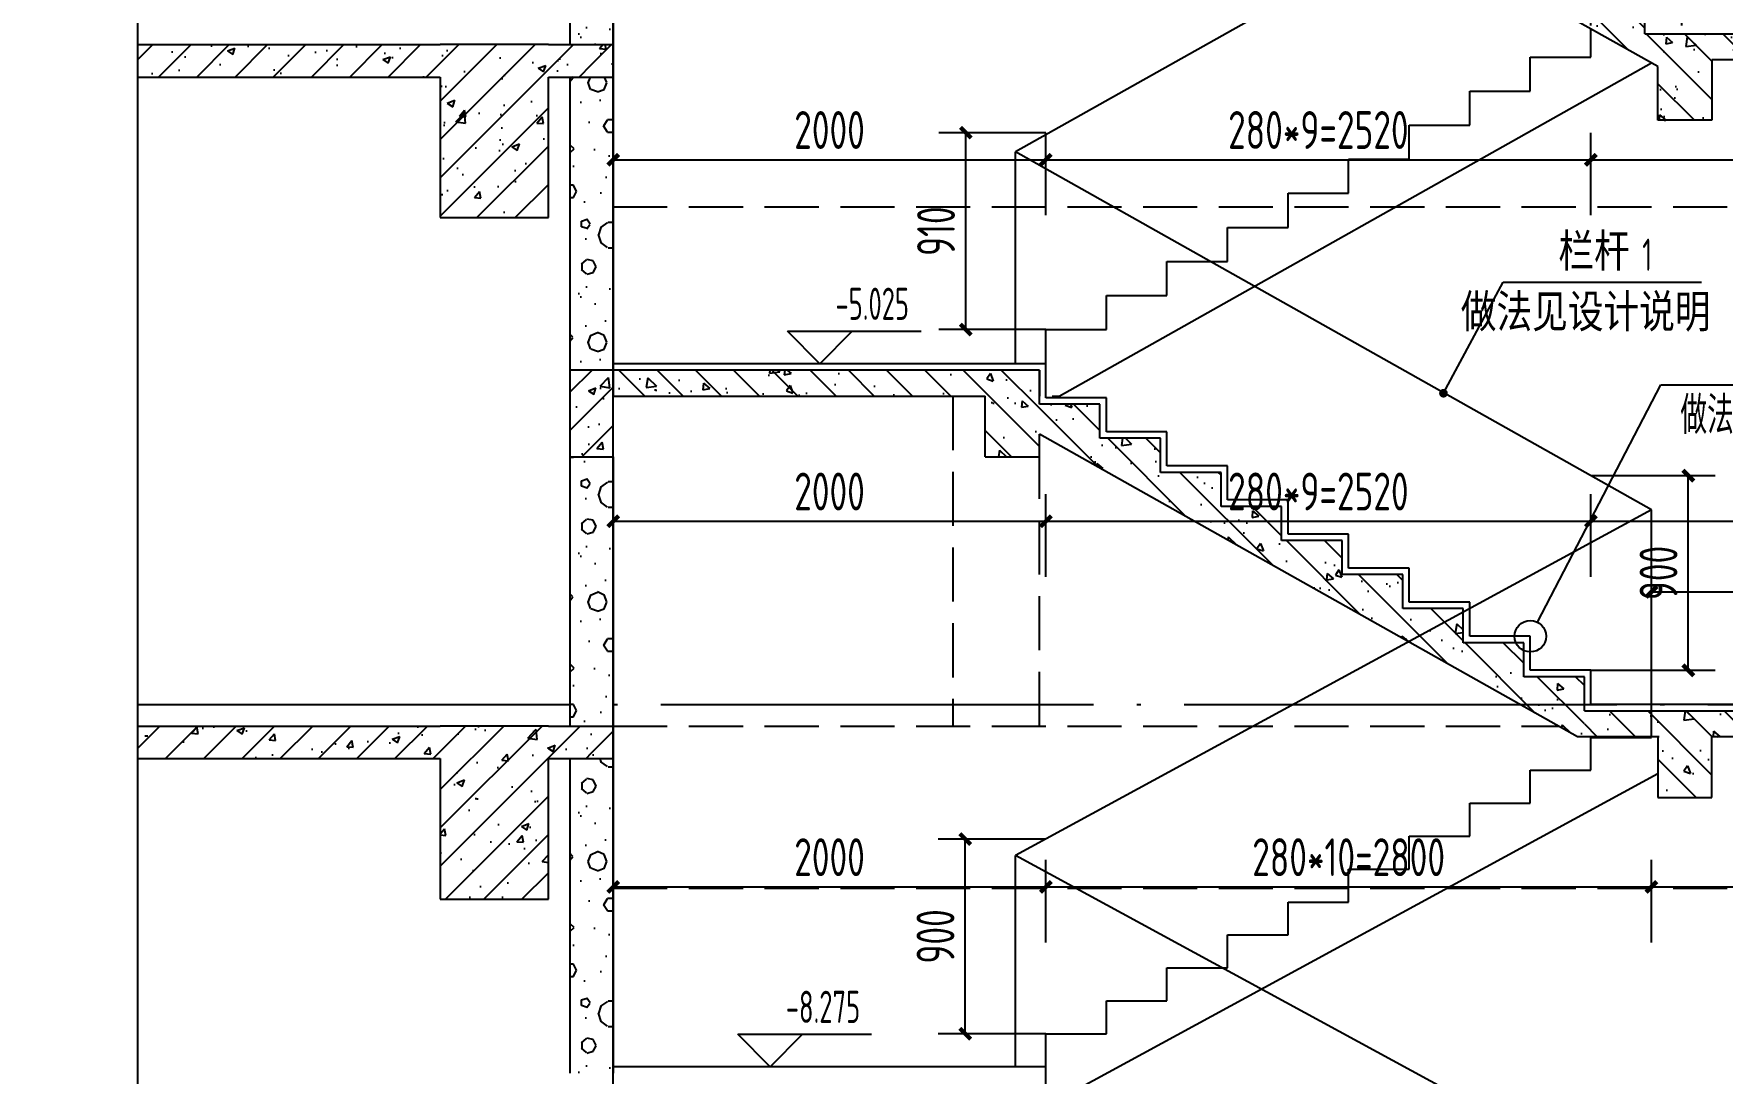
# Model space of a CAD drawing. Extents: x 116425 to 211028, y 11881 to 56060.
# Drawn here: x 150766 to 158573, y 20697 to 25502 of the extents above; entities that cross this region are included whole.
import ezdxf
from ezdxf.xclip import XClip

# ---------------------------------------------------------------- set-up
doc = ezdxf.new("R2010")
doc.units = 0
doc.header["$LTSCALE"] = 1000
doc.header["$MEASUREMENT"] = 0
doc.header["$XCLIPFRAME"] = 0
doc.linetypes.add('DASH', pattern=[0.35, 0.25, -0.1])
doc.linetypes.add('DOTE', pattern=[2.42, 2, -0.2, 0.02, -0.2])
for name, color, linetype in [('01-标注_尺寸', 124, 'Continuous'), ('01-标注_标高', 200, 'Continuous'), ('01-标注_符号', 200, 'Continuous'), ('02-TEXT_标注', 130, 'Continuous'), ('05-填充_天正', 14, 'Continuous'), ('13#楼幕墙$0$A-C_玻璃幕墙', 140, 'Continuous'), ('13#楼幕墙$0$A-TECH_结构', 21, 'Continuous'), ('A-E_栏杆', 232, 'Continuous'), ('A-O_屋面', 201, 'Continuous'), ('A-SUR_保温', 222, 'Continuous'), ('A_AXIS-轴线', 36, 'DOTE'), ('A_STR-砌块墙', 121, 'Continuous'), ('A_STR-砼墙', 51, 'Continuous'), ('A_STR-砼柱', 51, 'Continuous'), ('S_E_A-E_楼梯', 4, 'Continuous'), ('S_SURFACE', 6, 'Continuous'), ('X-104 13#平面$0$A-TECH_结构', 21, 'Continuous')]:
    doc.layers.add(name, color=color, linetype=linetype)
doc.layers.add('X-104 13#平面$0$000套内', color=226, linetype='Continuous', lineweight=30, plot=False)
doc.styles.add('_TCH_DIM', font='ros1.shx', dxfattribs={"bigfont": 'jd.shx'})
doc.styles.add('_TCH_DIM_T3', font='ROS1', dxfattribs={"width": 0.8, "bigfont": 'JD'})
doc.styles.add('样式 1', font='ros1.shx', dxfattribs={"width": 0.75, "bigfont": 'jd.shx'})
doc.dimstyles.new('_TCH_ARCH&&50', dxfattribs={"dimtxt": 175, "dimasz": 50, "dimexe": 125, "dimexo": 150, "dimgap": 50, "dimtad": 1, "dimdec": 0, "dimzin": 0, "dimdsep": 46, "dimtxsty": '_TCH_DIM_T3', "dimblk": 'ARCHTICK', "dimcen": 0.09, "dimclrt": 7, "dimazin": 2, "dimtfac": 1, "dimtdec": 0, "dimtix": 1, "dimtmove": 2, "dimatfit": 3, "dimfxl": 0, "dimtolj": 1, "dimtzin": 0, "dimarcsym": 0})
pattern_1 = [(315, (153332.52, 51662.73), (88.38835, 88.38835), []), (320, (153332.52, 51662.73), (-31.376, -358.63), [37.5, -412.5]), (265, (153332.5, 51662.73), (376.096, 69.3757), [30, -330]), (10.4514, (153329.9, 51632.84), (344.7198, -289.2547), [31.87, -350.571]), (316.1842, (153432.5, 51662.73), (-82.7595, -533.6205), [56.25, -618.75]), (6.6356, (153425.6, 51618.26), (487.059, -467.331), [47.805, -525.8565]), (261.1842, (153432.5, 51662.73), (487.059, -467.331), [45, -495]), (291, (153407.52, 51612.73), (-201.3094, -298.4535), [37.5, -412.5]), (236, (153407.5, 51612.73), (362.575, -121.6577), [30, -330]), (341.4514, (153390.74, 51587.86), (161.2652, -420.1113), [31.87, -350.571]), (307.5, (153332.52, 51662.73), (166.44693, -6.07993), [0, -326, 0, -335, 0, -331.25]), (277.5, (153332.52, 51662.73), (197.2059, -131.5348), [0, -191, 0, -318.5, 0, -126.25]), (237.5, (153332.52, 51774.23), (-11.27744, -266.9112), [0, -125, 0, -390, 0, -517.5]), (227.5, (153332.52, 51824.23), (50.0525, -291.593), [0, -162.5, 0, -259, 0, -367.5])]
pattern_2 = [(45, (0, 0), (-88.38835, 88.38835), []), (50, (0, 0), (358.6301, -31.37607), [37.5, -412.5]), (355, (0, 0), (-69.3757, 376.0961), [30, -330]), (100.4514, (29.9, -2.6), (289.2547, 344.7198), [31.8701, -350.57106]), (46.1842, (0, 100), (533.6205, -82.7595), [56.25, -618.75]), (96.6356, (44.47, 93.1), (467.3314, 487.059), [47.8051, -525.8565]), (351.1842, (0, 100), (467.331, 487.0593), [45, -495]), (21, (50, 75), (298.4535, -201.30945), [37.5, -412.5]), (326, (50, 75), (121.6577, 362.575), [30, -330]), (71.4514, (74.87, 58.22), (420.1113, 161.26525), [31.8701, -350.57106]), (37.5, (0, 0), (6.07993, 166.44693), [0, -326, 0, -335, 0, -331.25]), (7.5, (0, 0), (131.53477, 197.20586), [0, -191, 0, -318.5, 0, -126.25]), (327.5, (-111.5, 0), (266.91122, -11.27744), [0, -125, 0, -390, 0, -517.5]), (317.5, (-161.5, 0), (291.5931, 50.0525), [0, -162.5, 0, -259, 0, -367.5])]
pattern_3 = [(0, (177, -183), (300, 600), [0, -600]), (0, (-174, -264), (300, 600), [0, -600]), (0, (21, -270), (300, 600), [0, -600]), (0, (234, -93), (300, 600), [0, -600]), (0, (-15, -300), (300, 600), [0, -600]), (0, (294, 285), (300, 600), [0, -600]), (0, (111, 237), (300, 600), [0, -600]), (0, (207, 162), (300, 600), [0, -600]), (0, (-282, 150), (300, 600), [0, -600]), (0, (12, 123), (300, 600), [0, -600]), (0, (-102, -30), (300, 600), [0, -600]), (0, (-96, -255), (300, 600), [0, -600]), (0, (129, -279), (300, 600), [0, -600]), (0, (294, -15), (300, 600), [0, -600]), (0, (-267, -108), (300, 600), [0, -600]), (0, (-216, -6), (300, 600), [0, -600]), (0, (18, -48), (300, 600), [0, -600]), (0, (-66, -135), (300, 600), [0, -600]), (0, (-114, 63), (300, 600), [0, -600]), (0, (-39, 288), (300, 600), [0, -600]), (0, (-243, -234), (300, 600), [0, -600]), (0, (87, 165), (300, 600), [0, -600]), (0, (-192, 174), (300, 600), [0, -600]), (0, (-240, 252), (300, 600), [0, -600]), (130.601294, (257.143, 97.143), (-1499.9999834, 1800.000008), [26.3416, -11037.111]), (18.43495, (214.29, 108.57), (1499.999994, 599.999996), [27.1052, -3767.628]), (90, (214.3, 82.86), (300, 600), [25.7143, -1174.2857]), (161.56505, (240, 74.29), (-1500.00001, 599.999955), [27.1052, -3767.628]), (53.1301, (240, 74.29), (300, 600), [28.5714, -2971.4285]), (135, (262.86, -231.43), (-300.00004, 599.99996), [24.2437, -1672.8126]), (45, (228.57, -231.43), (300, 600), [24.2437, -1672.8126]), (135, (245.71, -248.57), (-300.00004, 599.99996), [24.2437, -1672.8126]), (45, (245.71, -248.57), (300, 600), [24.2437, -1672.8126]), (116.56505, (-25.7, 171.43), (-5e-05, 1200), [31.9438, -638.8765]), (180, (-40, 200), (-300, 600), [34.2857, -565.7142]), (63.43495, (-88.57, 171.43), (3e-06, 1200), [31.9438, -638.8765]), (116.56505, (-74.3, 142.86), (-5e-05, 1200), [31.9438, -638.8765]), (0, (-74.3, 142.86), (300, 600), [34.2857, -565.7142]), (63.43495, (-40, 142.86), (3e-06, 1200), [31.9438, -638.8765]), (107.102728, (200, -31.429), (-899.9999656, 3000.0000048), [38.8613, -16282.9025]), (143.972626, (188.57, 5.714), (-5699.999928, 4199.999995), [38.8613, -8122.02]), (180, (157.14, 28.6), (-300, 600), [37.1429, -562.857]), (36.027373, (88.57, 5.714), (5699.999958, 4199.999955), [38.8613, -8122.02]), (71.56505, (77.14, -28.57), (900.000005, 2999.999995), [36.1403, -3758.5928]), (107.102728, (88.571, -65.714), (-899.9999656, 3000.0000048), [38.8613, -16282.9025]), (143.972626, (120, -88.57), (-5699.999928, 4199.999995), [38.8613, -8122.02]), (0, (120, -88.6), (300, 600), [37.1429, -562.857]), (36.027373, (157.143, -88.57), (5699.999958, 4199.999955), [38.8613, -8122.02]), (71.56505, (188.57, -65.71), (900.000005, 2999.999995), [36.1403, -3758.5928]), (150.25512, (205.714, 248.57), (-900.000002, 599.999993), [23.035, -4814.3196]), (90, (185.7, 237.14), (300, 600), [22.8571, -1177.1427]), (29.74488, (185.714, 237.14), (900, 599.999997), [23.035, -4814.3196]), (116.56505, (65.7, -177.14), (-5e-05, 1200), [31.9438, -638.8765]), (168.690067, (51.43, -148.57), (-2700.000002, 599.999985), [29.1373, -6089.6855]), (41.185925, (0, -162.857), (7499.9999546, 6599.9999423), [30.3718, -12725.802]), (90, (0, -191.43), (300, 600), [28.5714, -1171.4285]), (138.814074, (22.857, -211.429), (-7499.9998667, 6600.000042), [30.3718, -12725.802]), (16.699244, (22.857, -211.429), (9899.9999255, 2999.9999686), [29.8295, -12498.5375]), (60.945396, (51.43, -202.857), (299.999999, 599.9999947), [29.416, -12325.3395]), (109.983106, (-185.714, 74.286), (-1500.0000056, 4199.999989), [33.442, -14012.1975]), (155.556045, (-197.143, 105.714), (-3900.000015, 1799.9999626), [34.523, -14465.1315]), (24.443955, (-260, 105.714), (3900.000002, 1799.9999913), [34.523, -14465.1315]), (70.016893, (-271.429, 74.286), (1500.0000045, 4199.9999896), [33.442, -14012.1975]), (109.983106, (-260, 42.857), (-1500.0000056, 4199.999989), [33.442, -14012.1975]), (160.016893, (-228.57, 31.43), (-1500.000001, 599.999973), [33.442, -6989.3775]), (19.983107, (-228.57, 31.43), (1499.999992, 599.999999), [33.442, -6989.3775]), (70.016893, (-197.143, 42.857), (1500.0000045, 4199.9999896), [33.442, -14012.1975]), (122.005383, (37.14, 20), (-300.00004, 599.99997), [26.9542, -5633.434]), (18.43495, (-2.86, 34.29), (1499.999994, 599.999996), [27.1052, -3767.628]), (90, (-2.86, 8.57), (300, 600), [25.7143, -1174.2857]), (161.56505, (22.86, 0), (-1500.00001, 599.999955), [27.1052, -3767.628]), (54.462322, (22.857, 0), (2099.999997, 2999.9999955), [24.578, -10298.2115]), (116.56505, (-137.14, -125.7), (-5e-05, 1200), [31.9438, -638.8765]), (180, (-151.4, -97.14), (-300, 600), [31.4286, -568.5714]), (59.036243, (-200, -125.714), (300.000001, 599.999997), [33.3197, -6963.822]), (120.963756, (-182.857, -154.286), (-300.000041, 599.999972), [33.3197, -6963.822]), (0, (-182.86, -154.3), (300, 600), [31.4286, -568.5714]), (63.43495, (-151.43, -154.3), (3e-06, 1200), [31.9438, -638.8765])]

# ---------------------------------------------------------------- blocks, each defined once
blk = doc.blocks.new('图框-A1')
at = {"const_width": 0.5}
blk.add_lwpolyline([(766, 584), (25, 584), (25, 10), (766, 10)], close=True, dxfattribs=at)
blk = doc.blocks.new('13#楼幕墙')
at = {"layer": '13#楼幕墙$0$A-C_玻璃幕墙'}
blk.add_lwpolyline([(4492.6, 15500), (-900, 15500), (-900, -1700), (22100, -1700), (22100, -1100), (58400, -1100), (58400, 18959.9), (53293.2, 23245), (37800, 14300), (37800, 10200), (12500, 10200), (4492.6, 15500)], dxfattribs=at)
at = {"layer": '13#楼幕墙$0$A-TECH_结构'}
blk.add_lwpolyline([(4402.3, 77600), (-600, 77600), (-600, 60000), (21800, 60000), (21800, 61600), (58100, 61600), (58100, 81220), (53261.3, 85280.2), (38100, 76526.8), (38100, 72300), (12409.7, 72300), (4402.3, 77600)], dxfattribs=at)
blk = doc.blocks.new('X-104 13#平面$0$A$C0BB3323F')
at = {"layer": 'Defpoints'}
blk.add_lwpolyline([(59300, 600), (59300, 20660), (54205, 24935), (38700, 16000), (38700, 11900), (13400, 11900), (5392.6, 17200), (0, 17200), (0, 0), (23000, 0), (23000, 600)], close=True, dxfattribs=at)
blk = doc.blocks.new('X-104 13#平面')
at = {"layer": 'X-104 13#平面$0$000套内'}
blk.add_lwpolyline([(4100, 77750), (4100, 68700), (-750, 68700), (-750, 59850), (21950, 59850), (21950, 61450), (58250, 61450), (58250, 71300), (48400, 71300), (48400, 73450), (53400, 73450), (53400, 80500), (58250, 80500), (58250, 81290.1), (53289, 85452.6), (37950, 76613.3), (37950, 72450), (12454.9, 72450), (4447.4, 77750)], close=True, dxfattribs=at)
blk.add_lwpolyline([(7100, -1550), (21950, -1550), (21950, -950), (48400, -950), (48400, 11050), (53400, 11050), (53400, 18100), (58250, 18100), (58250, 18890), (53289.1, 23052.7), (37950, 14213.3), (37950, 10050), (12454.9, 10050), (4447.4, 15350), (4100, 15350), (4100, 6300), (7100, 6300), (7100, -1550)], dxfattribs=at)
at = {"xscale": 100, "yscale": 100, "zscale": 100}
for p in [(-10634.5, 104514.8), (-10634.5, -20285.2)]:
    blk.add_blockref('图框-A1', p, dxfattribs=at)
blk.add_blockref('X-104 13#平面$0$A$C0BB3323F', (-900, -1700))
at = {"layer": 'X-104 13#平面$0$A-TECH_结构'}
blk.add_blockref('13#楼幕墙', (0, 0), dxfattribs=at)
blk = doc.blocks.new('_ArchTick')
at = {"color": 0, "linetype": 'ByBlock', "const_width": 0.4}
blk.add_lwpolyline([(-0.5, -0.5), (0.5, 0.5)], dxfattribs=at)
blk = doc.blocks.new('*D689')
at = {"layer": '01-标注_尺寸', "color": 0, "lineweight": -2, "transparency": 16777216}
for p, q in [((157965.5, 24662.8), (157965.5, 25044.4)), ((161245.5, 24662.8), (161245.5, 25044.4)), ((157965.5, 24919.4), (161245.5, 24919.4))]:
    blk.add_line(p, q, dxfattribs=at)
at = {"layer": 'Defpoints', "color": 0, "transparency": 16777216}
for p in [(161245.5, 24919.4), (157965.5, 24512.8), (161245.5, 24512.8)]:
    blk.add_point(p, dxfattribs=at)
at = {"layer": '01-标注_尺寸', "color": 0, "lineweight": -2, "transparency": 16777216, "xscale": 50, "yscale": 50, "zscale": 50, "rotation": 180}
blk.add_blockref('_ArchTick', (157965.5, 24919.4), dxfattribs=at)
at = {"layer": '01-标注_尺寸', "color": 0, "lineweight": -2, "transparency": 16777216, "xscale": 50, "yscale": 50, "zscale": 50}
blk.add_blockref('_ArchTick', (161245.5, 24919.4), dxfattribs=at)
at = {"layer": '01-标注_尺寸', "color": 7, "transparency": 16777216, "insert": (159605.5, 25056.9), "char_height": 175, "attachment_point": 5, "style": '_TCH_DIM_T3'}
blk.add_mtext('\\A1;3280', dxfattribs=at)
blk = doc.blocks.new('*D690')
at = {"layer": '01-标注_尺寸', "color": 0, "lineweight": -2, "transparency": 16777216}
for p, q in [((155445.5, 24662.8), (155445.5, 25044.4)), ((157965.5, 24662.8), (157965.5, 25044.4)), ((155445.5, 24919.4), (157965.5, 24919.4))]:
    blk.add_line(p, q, dxfattribs=at)
at = {"layer": 'Defpoints', "color": 0, "transparency": 16777216}
for p in [(157965.5, 24919.4), (155445.5, 24512.8), (157965.5, 24512.8)]:
    blk.add_point(p, dxfattribs=at)
at = {"layer": '01-标注_尺寸', "color": 0, "lineweight": -2, "transparency": 16777216, "xscale": 50, "yscale": 50, "zscale": 50, "rotation": 180}
blk.add_blockref('_ArchTick', (155445.5, 24919.4), dxfattribs=at)
at = {"layer": '01-标注_尺寸', "color": 0, "lineweight": -2, "transparency": 16777216, "xscale": 50, "yscale": 50, "zscale": 50}
blk.add_blockref('_ArchTick', (157965.5, 24919.4), dxfattribs=at)
at = {"layer": '01-标注_尺寸', "color": 7, "transparency": 16777216, "insert": (156705.5, 25056.9), "char_height": 175, "attachment_point": 5, "style": '_TCH_DIM_T3'}
blk.add_mtext('\\A1;280*9=2520', dxfattribs=at)
blk = doc.blocks.new('*D691')
at = {"layer": '01-标注_尺寸', "color": 0, "lineweight": -2, "transparency": 16777216}
for p, q in [((153445.5, 24662.8), (153445.5, 25044.4)), ((155445.5, 24662.8), (155445.5, 25044.4)), ((153445.5, 24919.4), (155445.5, 24919.4))]:
    blk.add_line(p, q, dxfattribs=at)
at = {"layer": 'Defpoints', "color": 0, "transparency": 16777216}
for p in [(155445.5, 24919.4), (153445.5, 24512.8), (155445.5, 24512.8)]:
    blk.add_point(p, dxfattribs=at)
at = {"layer": '01-标注_尺寸', "color": 0, "lineweight": -2, "transparency": 16777216, "xscale": 50, "yscale": 50, "zscale": 50, "rotation": 180}
blk.add_blockref('_ArchTick', (153445.5, 24919.4), dxfattribs=at)
at = {"layer": '01-标注_尺寸', "color": 0, "lineweight": -2, "transparency": 16777216, "xscale": 50, "yscale": 50, "zscale": 50}
blk.add_blockref('_ArchTick', (155445.5, 24919.4), dxfattribs=at)
at = {"layer": '01-标注_尺寸', "color": 7, "transparency": 16777216, "insert": (154445.5, 25056.9), "char_height": 175, "attachment_point": 5, "style": '_TCH_DIM_T3'}
blk.add_mtext('\\A1;2000', dxfattribs=at)
blk = doc.blocks.new('*D693')
at = {"layer": '01-标注_尺寸', "color": 0, "lineweight": -2, "transparency": 16777216}
for p, q in [((158245.5, 21301.2), (158245.5, 21682.8)), ((161245.5, 21301.2), (161245.5, 21682.8)), ((158245.5, 21557.8), (161245.5, 21557.8))]:
    blk.add_line(p, q, dxfattribs=at)
at = {"layer": 'Defpoints', "color": 0, "transparency": 16777216}
for p in [(161245.5, 21557.8), (158245.5, 21151.2), (161245.5, 21151.2)]:
    blk.add_point(p, dxfattribs=at)
at = {"layer": '01-标注_尺寸', "color": 0, "lineweight": -2, "transparency": 16777216, "xscale": 50, "yscale": 50, "zscale": 50, "rotation": 180}
blk.add_blockref('_ArchTick', (158245.5, 21557.8), dxfattribs=at)
at = {"layer": '01-标注_尺寸', "color": 0, "lineweight": -2, "transparency": 16777216, "xscale": 50, "yscale": 50, "zscale": 50}
blk.add_blockref('_ArchTick', (161245.5, 21557.8), dxfattribs=at)
at = {"layer": '01-标注_尺寸', "color": 7, "transparency": 16777216, "insert": (159745.5, 21695.3), "char_height": 175, "attachment_point": 5, "style": '_TCH_DIM_T3'}
blk.add_mtext('\\A1;3000', dxfattribs=at)
blk = doc.blocks.new('*D694')
at = {"layer": '01-标注_尺寸', "color": 0, "lineweight": -2, "transparency": 16777216}
for p, q in [((155445.5, 21301.2), (155445.5, 21682.8)), ((158245.5, 21301.2), (158245.5, 21682.8)), ((155445.5, 21557.8), (158245.5, 21557.8))]:
    blk.add_line(p, q, dxfattribs=at)
at = {"layer": 'Defpoints', "color": 0, "transparency": 16777216}
for p in [(158245.5, 21557.8), (155445.5, 21151.2), (158245.5, 21151.2)]:
    blk.add_point(p, dxfattribs=at)
at = {"layer": '01-标注_尺寸', "color": 0, "lineweight": -2, "transparency": 16777216, "xscale": 50, "yscale": 50, "zscale": 50, "rotation": 180}
blk.add_blockref('_ArchTick', (155445.5, 21557.8), dxfattribs=at)
at = {"layer": '01-标注_尺寸', "color": 0, "lineweight": -2, "transparency": 16777216, "xscale": 50, "yscale": 50, "zscale": 50}
blk.add_blockref('_ArchTick', (158245.5, 21557.8), dxfattribs=at)
at = {"layer": '01-标注_尺寸', "color": 7, "transparency": 16777216, "insert": (156845.5, 21695.3), "char_height": 175, "attachment_point": 5, "style": '_TCH_DIM_T3'}
blk.add_mtext('\\A1;280*10=2800', dxfattribs=at)
blk = doc.blocks.new('*D695')
at = {"layer": '01-标注_尺寸', "color": 0, "lineweight": -2, "transparency": 16777216}
for p, q in [((153445.5, 21301.2), (153445.5, 21682.8)), ((155445.5, 21301.2), (155445.5, 21682.8)), ((153445.5, 21557.8), (155445.5, 21557.8))]:
    blk.add_line(p, q, dxfattribs=at)
at = {"layer": 'Defpoints', "color": 0, "transparency": 16777216}
for p in [(155445.5, 21557.8), (153445.5, 21151.2), (155445.5, 21151.2)]:
    blk.add_point(p, dxfattribs=at)
at = {"layer": '01-标注_尺寸', "color": 0, "lineweight": -2, "transparency": 16777216, "xscale": 50, "yscale": 50, "zscale": 50, "rotation": 180}
blk.add_blockref('_ArchTick', (153445.5, 21557.8), dxfattribs=at)
at = {"layer": '01-标注_尺寸', "color": 0, "lineweight": -2, "transparency": 16777216, "xscale": 50, "yscale": 50, "zscale": 50}
blk.add_blockref('_ArchTick', (155445.5, 21557.8), dxfattribs=at)
at = {"layer": '01-标注_尺寸', "color": 7, "transparency": 16777216, "insert": (154445.5, 21695.3), "char_height": 175, "attachment_point": 5, "style": '_TCH_DIM_T3'}
blk.add_mtext('\\A1;2000', dxfattribs=at)
blk = doc.blocks.new('*D727')
at = {"layer": '01-标注_尺寸', "color": 0, "lineweight": -2, "transparency": 16777216}
for p, q in [((157965.5, 22991.6), (157965.5, 23373.2)), ((162445.5, 22991.6), (162445.5, 23373.2)), ((157965.5, 23248.2), (162445.5, 23248.2))]:
    blk.add_line(p, q, dxfattribs=at)
at = {"layer": 'Defpoints', "color": 0, "transparency": 16777216}
for p in [(162445.5, 23248.2), (157965.5, 22841.6), (162445.5, 22841.6)]:
    blk.add_point(p, dxfattribs=at)
at = {"layer": '01-标注_尺寸', "color": 0, "lineweight": -2, "transparency": 16777216, "xscale": 50, "yscale": 50, "zscale": 50, "rotation": 180}
blk.add_blockref('_ArchTick', (157965.5, 23248.2), dxfattribs=at)
at = {"layer": '01-标注_尺寸', "color": 0, "lineweight": -2, "transparency": 16777216, "xscale": 50, "yscale": 50, "zscale": 50}
blk.add_blockref('_ArchTick', (162445.5, 23248.2), dxfattribs=at)
at = {"layer": '01-标注_尺寸', "color": 7, "transparency": 16777216, "insert": (160205.5, 23385.7), "char_height": 175, "attachment_point": 5, "style": '_TCH_DIM_T3'}
blk.add_mtext('\\A1;4480', dxfattribs=at)
blk = doc.blocks.new('*D728')
at = {"layer": '01-标注_尺寸', "color": 0, "lineweight": -2, "transparency": 16777216}
for p, q in [((155445.5, 22991.6), (155445.5, 23373.2)), ((157965.5, 22991.6), (157965.5, 23373.2)), ((155445.5, 23248.2), (157965.5, 23248.2))]:
    blk.add_line(p, q, dxfattribs=at)
at = {"layer": 'Defpoints', "color": 0, "transparency": 16777216}
for p in [(157965.5, 23248.2), (155445.5, 22841.6), (157965.5, 22841.6)]:
    blk.add_point(p, dxfattribs=at)
at = {"layer": '01-标注_尺寸', "color": 0, "lineweight": -2, "transparency": 16777216, "xscale": 50, "yscale": 50, "zscale": 50, "rotation": 180}
blk.add_blockref('_ArchTick', (155445.5, 23248.2), dxfattribs=at)
at = {"layer": '01-标注_尺寸', "color": 0, "lineweight": -2, "transparency": 16777216, "xscale": 50, "yscale": 50, "zscale": 50}
blk.add_blockref('_ArchTick', (157965.5, 23248.2), dxfattribs=at)
at = {"layer": '01-标注_尺寸', "color": 7, "transparency": 16777216, "insert": (156705.5, 23385.7), "char_height": 175, "attachment_point": 5, "style": '_TCH_DIM_T3'}
blk.add_mtext('\\A1;280*9=2520', dxfattribs=at)
blk = doc.blocks.new('*D729')
at = {"layer": '01-标注_尺寸', "color": 0, "lineweight": -2, "transparency": 16777216}
for p, q in [((153445.5, 22991.6), (153445.5, 23373.2)), ((155445.5, 22991.6), (155445.5, 23373.2)), ((153445.5, 23248.2), (155445.5, 23248.2))]:
    blk.add_line(p, q, dxfattribs=at)
at = {"layer": 'Defpoints', "color": 0, "transparency": 16777216}
for p in [(155445.5, 23248.2), (153445.5, 22841.6), (155445.5, 22841.6)]:
    blk.add_point(p, dxfattribs=at)
at = {"layer": '01-标注_尺寸', "color": 0, "lineweight": -2, "transparency": 16777216, "xscale": 50, "yscale": 50, "zscale": 50, "rotation": 180}
blk.add_blockref('_ArchTick', (153445.5, 23248.2), dxfattribs=at)
at = {"layer": '01-标注_尺寸', "color": 0, "lineweight": -2, "transparency": 16777216, "xscale": 50, "yscale": 50, "zscale": 50}
blk.add_blockref('_ArchTick', (155445.5, 23248.2), dxfattribs=at)
at = {"layer": '01-标注_尺寸', "color": 7, "transparency": 16777216, "insert": (154445.5, 23385.7), "char_height": 175, "attachment_point": 5, "style": '_TCH_DIM_T3'}
blk.add_mtext('\\A1;2000', dxfattribs=at)
blk = doc.blocks.new('*D736')
at = {"layer": '01-标注_尺寸', "color": 0, "lineweight": -2, "transparency": 16777216}
for p, q in [((155445.5, 25044.4), (154950.4, 25044.4)), ((155075.4, 24134.2), (155075.4, 25044.4)), ((155445.5, 24134.2), (154950.4, 24134.2))]:
    blk.add_line(p, q, dxfattribs=at)
at = {"layer": 'Defpoints', "color": 0, "transparency": 16777216}
for p in [(155075.4, 25044.4), (155595.5, 25044.4), (155595.5, 24134.2)]:
    blk.add_point(p, dxfattribs=at)
at = {"layer": '01-标注_尺寸', "color": 0, "lineweight": -2, "transparency": 16777216, "xscale": 50, "yscale": 50, "zscale": 50}
for p, rotation in [((155075.4, 25044.4), 90), ((155075.4, 24134.2), 270)]:
    blk.add_blockref('_ArchTick', p, dxfattribs=dict(at, rotation=rotation))
at = {"layer": '01-标注_尺寸', "color": 7, "transparency": 16777216, "insert": (154937.9, 24589.3), "char_height": 175, "attachment_point": 5, "rotation": 90, "style": '_TCH_DIM_T3'}
blk.add_mtext('\\A1;910', dxfattribs=at)
blk = doc.blocks.new('*D737')
at = {"layer": '01-标注_尺寸', "color": 0, "lineweight": -2, "transparency": 16777216}
for p, q in [((157965.5, 23459.2), (158540.8, 23459.2)), ((158415.8, 22559.2), (158415.8, 23459.2)), ((157965.5, 22559.2), (158540.8, 22559.2))]:
    blk.add_line(p, q, dxfattribs=at)
at = {"layer": 'Defpoints', "color": 0, "transparency": 16777216}
for p in [(157815.5, 23459.2), (158415.8, 23459.2), (157815.5, 22559.2)]:
    blk.add_point(p, dxfattribs=at)
at = {"layer": '01-标注_尺寸', "color": 0, "lineweight": -2, "transparency": 16777216, "xscale": 50, "yscale": 50, "zscale": 50}
for p, rotation in [((158415.8, 23459.2), 90), ((158415.8, 22559.2), 270)]:
    blk.add_blockref('_ArchTick', p, dxfattribs=dict(at, rotation=rotation))
at = {"layer": '01-标注_尺寸', "color": 7, "transparency": 16777216, "insert": (158278.3, 23009.2), "char_height": 175, "attachment_point": 5, "rotation": 90, "style": '_TCH_DIM_T3'}
blk.add_mtext('\\A1;900', dxfattribs=at)
blk = doc.blocks.new('*D738')
at = {"layer": '01-标注_尺寸', "color": 0, "lineweight": -2, "transparency": 16777216}
for p, q in [((155445.5, 21779), (154947.8, 21779)), ((155072.8, 20879), (155072.8, 21779)), ((155445.5, 20879), (154947.8, 20879))]:
    blk.add_line(p, q, dxfattribs=at)
at = {"layer": 'Defpoints', "color": 0, "transparency": 16777216}
for p in [(155072.8, 21779), (155595.5, 21779), (155595.5, 20879)]:
    blk.add_point(p, dxfattribs=at)
at = {"layer": '01-标注_尺寸', "color": 0, "lineweight": -2, "transparency": 16777216, "xscale": 50, "yscale": 50, "zscale": 50}
for p, rotation in [((155072.8, 21779), 90), ((155072.8, 20879), 270)]:
    blk.add_blockref('_ArchTick', p, dxfattribs=dict(at, rotation=rotation))
at = {"layer": '01-标注_尺寸', "color": 7, "transparency": 16777216, "insert": (154935.3, 21329), "char_height": 175, "attachment_point": 5, "rotation": 90, "style": '_TCH_DIM_T3'}
blk.add_mtext('\\A1;900', dxfattribs=at)
blk = doc.blocks.new('*D744')
at = {"layer": '01-标注_尺寸', "color": 0, "lineweight": -2, "transparency": 16777216}
for p, q in [((158245.5, 22551.7), (158245.5, 23046.7)), ((161245.5, 22551.7), (161245.5, 23046.7)), ((158245.5, 22921.7), (161245.5, 22921.7))]:
    blk.add_line(p, q, dxfattribs=at)
at = {"layer": 'Defpoints', "color": 0, "transparency": 16777216}
for p in [(161245.5, 22921.7), (158245.5, 22401.7), (161245.5, 22401.7)]:
    blk.add_point(p, dxfattribs=at)
at = {"layer": '01-标注_尺寸', "color": 0, "lineweight": -2, "transparency": 16777216, "xscale": 50, "yscale": 50, "zscale": 50, "rotation": 180}
blk.add_blockref('_ArchTick', (158245.5, 22921.7), dxfattribs=at)
at = {"layer": '01-标注_尺寸', "color": 0, "lineweight": -2, "transparency": 16777216, "xscale": 50, "yscale": 50, "zscale": 50}
blk.add_blockref('_ArchTick', (161245.5, 22921.7), dxfattribs=at)
at = {"layer": '01-标注_尺寸', "color": 7, "transparency": 16777216, "insert": (159745.5, 23059.2), "char_height": 175, "attachment_point": 5, "style": '_TCH_DIM_T3'}
blk.add_mtext('\\A1;3000', dxfattribs=at)
blk = doc.blocks.new('*D901')
at = {"layer": '01-标注_尺寸', "color": 0, "lineweight": -2, "transparency": 16777216}
for p, q in [((157965.5, 25539.9), (157965.5, 25797.4)), ((158385.5, 25539.9), (158385.5, 25797.4)), ((157965.5, 25672.4), (158385.5, 25672.4))]:
    blk.add_line(p, q, dxfattribs=at)
at = {"layer": 'Defpoints', "color": 0, "transparency": 16777216}
for p in [(158385.5, 25672.4), (157965.5, 25389.9), (158385.5, 25389.9)]:
    blk.add_point(p, dxfattribs=at)
at = {"layer": '01-标注_尺寸', "color": 0, "lineweight": -2, "transparency": 16777216, "xscale": 50, "yscale": 50, "zscale": 50, "rotation": 180}
blk.add_blockref('_ArchTick', (157965.5, 25672.4), dxfattribs=at)
at = {"layer": '01-标注_尺寸', "color": 0, "lineweight": -2, "transparency": 16777216, "xscale": 50, "yscale": 50, "zscale": 50}
blk.add_blockref('_ArchTick', (158385.5, 25672.4), dxfattribs=at)
at = {"layer": '01-标注_尺寸', "color": 7, "transparency": 16777216, "insert": (158175.5, 25809.9), "char_height": 175, "attachment_point": 5, "style": '_TCH_DIM_T3'}
blk.add_mtext('\\A1;420', dxfattribs=at)

msp = doc.modelspace()

# ---------------------------------------------------------------- hatches: boundary and pattern name
at = {"layer": '05-填充_天正'}
h = msp.add_hatch(dxfattribs=at)
h.set_pattern_fill('钢筋混凝土', color=256, scale=50, style=0)
h.set_pattern_definition([(315, (150106.74, 62804.2), (88.38835, 88.38835), []), (320, (150106.74, 62804.2), (-31.376, -358.63), [37.5, -412.5]), (265, (150106.74, 62804.2), (376.096, 69.3757), [30, -330]), (10.4514, (150104.12, 62774.3), (344.7198, -289.2547), [31.87, -350.571]), (316.1842, (150206.74, 62804.2), (-82.7595, -533.6205), [56.25, -618.75]), (6.6356, (150199.84, 62759.73), (487.059, -467.331), [47.805, -525.8565]), (261.1842, (150206.74, 62804.2), (487.059, -467.331), [45, -495]), (291, (150181.74, 62754.2), (-201.3094, -298.4535), [37.5, -412.5]), (236, (150181.74, 62754.2), (362.575, -121.6577), [30, -330]), (341.4514, (150164.96, 62729.33), (161.2652, -420.1113), [31.87, -350.571]), (307.5, (150106.74, 62804.2), (166.44693, -6.07993), [0, -326, 0, -335, 0, -331.25]), (277.5, (150106.74, 62804.2), (197.20586, -131.5348), [0, -191, 0, -318.5, 0, -126.25]), (237.5, (150106.74, 62915.7), (-11.27744, -266.9112), [0, -125, 0, -390, 0, -517.5]), (227.5, (150106.74, 62965.7), (50.0525, -291.5931), [0, -162.5, 0, -259, 0, -367.5])])
h.paths.add_polyline_path([(158215.5, 25521.7), (158215.5, 25678.5), (157935.5, 25678.5), (157935.5, 25835.3), (157655.5, 25835.3), (157655.5, 25992.2), (157375.5, 25992.2), (157375.5, 26149), (157095.5, 26149), (157095.5, 26305.8), (156815.5, 26305.8), (156815.5, 26462.6), (156535.5, 26462.6), (156535.5, 26619.4), (156255.5, 26619.4), (156255.5, 26776.2), (155975.5, 26776.2), (155975.5, 26933.1), (155695.5, 26933.1), (155695.5, 27089.9), (155415.5, 27089.9), (155415.5, 27126.7), (155165.5, 27126.7), (155165.5, 26846.7), (155415.5, 26846.7), (155415.5, 26952.3), (158215.5, 25384.2)])
h = msp.add_hatch(dxfattribs=at)
h.set_pattern_fill('加气混凝土', color=256, scale=50, style=0)
h.set_pattern_definition(pattern_3)
h.paths.add_polyline_path([(153445.5, 26846.7), (153245.5, 26846.7), (153245.5, 25451.7), (153445.5, 25451.7)])
h = msp.add_hatch(dxfattribs=at)
h.set_pattern_fill('钢筋混凝土', color=256, scale=50, style=0)
h.set_pattern_definition(pattern_2)
h.paths.add_polyline_path([(152645.5, 25301.7), (152645.5, 25451.7), (151245.5, 25451.7), (151245.5, 25301.7)])
h = msp.add_hatch(dxfattribs=at)
h.set_pattern_fill('钢筋混凝土', color=256, scale=50, style=0)
h.set_pattern_definition(pattern_2)
h.paths.add_polyline_path([(152645.5, 24651.7), (153145.5, 24651.7), (153145.5, 25451.7), (152645.5, 25451.7)])
h = msp.add_hatch(dxfattribs=at)
h.set_pattern_fill('钢筋混凝土', color=256, scale=50, style=0)
h.set_pattern_definition(pattern_2)
h.paths.add_polyline_path([(153145.5, 25451.7), (153145.5, 25301.7), (153345.5, 25301.7), (153345.5, 25451.7)])
h = msp.add_hatch(dxfattribs=at)
h.set_pattern_fill('钢筋混凝土', color=256, scale=50, style=0)
h.set_pattern_definition(pattern_2)
h.paths.add_polyline_path([(153345.5, 25451.7), (153345.5, 25301.7), (153445.5, 25301.7), (153445.5, 25451.7)])
h = msp.add_hatch(dxfattribs=at)
h.set_pattern_fill('钢筋混凝土', color=256, scale=50, style=0)
h.set_pattern_definition([(315, (150106.74, 62784.2), (88.38835, 88.38835), []), (320, (150106.74, 62784.2), (-31.376, -358.63), [37.5, -412.5]), (265, (150106.74, 62784.2), (376.096, 69.3757), [30, -330]), (10.4514, (150104.12, 62754.3), (344.7198, -289.2547), [31.87, -350.571]), (316.1842, (150206.74, 62784.2), (-82.7595, -533.6205), [56.25, -618.75]), (6.6356, (150199.84, 62739.73), (487.059, -467.3314), [47.805, -525.8565]), (261.1842, (150206.74, 62784.2), (487.059, -467.331), [45, -495]), (291, (150181.74, 62734.2), (-201.3094, -298.4535), [37.5, -412.5]), (236, (150181.74, 62734.2), (362.575, -121.6577), [30, -330]), (341.4514, (150164.96, 62709.33), (161.2652, -420.1113), [31.87, -350.571]), (307.5, (150106.74, 62784.2), (166.44693, -6.07993), [0, -326, 0, -335, 0, -331.25]), (277.5, (150106.74, 62784.2), (197.20586, -131.5348), [0, -191, 0, -318.5, 0, -126.25]), (237.5, (150106.74, 62895.7), (-11.27744, -266.9112), [0, -125, 0, -390, 0, -517.5]), (227.5, (150106.74, 62945.7), (50.0525, -291.5931), [0, -162.5, 0, -259, 0, -367.5])])
h.paths.add_polyline_path([(162445.5, 25501.7), (162445.5, 25381.7), (158525.5, 25381.7), (158525.5, 25101.7), (158275.5, 25101.7), (158275.5, 25350.6), (158215.5, 25384.2), (158215.5, 25501.7)])
h = msp.add_hatch(dxfattribs=at)
h.set_pattern_fill('加气混凝土', color=256, scale=50, style=0)
h.set_pattern_definition(pattern_3)
h.paths.add_polyline_path([(153245.5, 23946.7), (153445.5, 23946.7), (153445.5, 25301.7), (153245.5, 25301.7)])
h = msp.add_hatch(dxfattribs=at)
h.set_pattern_fill('钢筋混凝土', color=256, scale=50, style=0)
h.set_pattern_definition(pattern_2)
h.paths.add_polyline_path([(153245.5, 23546.7), (153445.5, 23546.7), (153445.5, 23946.7), (153245.5, 23946.7)])
h = msp.add_hatch(dxfattribs=at)
h.set_pattern_fill('钢筋混凝土', color=256, scale=50, style=0)
h.set_pattern_definition(pattern_1)
h.paths.add_polyline_path([(155415.5, 23946.7), (153445.5, 23946.7), (153445.5, 23826.7), (155165.5, 23826.7), (155165.5, 23546.7), (155415.5, 23546.7)])
h = msp.add_hatch(dxfattribs=at)
h.set_pattern_fill('钢筋混凝土', color=256, scale=50, style=0)
h.set_pattern_definition(pattern_1)
h.paths.add_polyline_path([(157935.5, 22371.7), (157935.5, 22529.2), (157655.5, 22529.2), (157655.5, 22686.7), (157375.5, 22686.7), (157375.5, 22844.2), (157095.5, 22844.2), (157095.5, 23001.7), (156815.5, 23001.7), (156815.5, 23159.2), (156535.5, 23159.2), (156535.5, 23316.7), (156255.5, 23316.7), (156255.5, 23474.2), (155975.5, 23474.2), (155975.5, 23631.7), (155695.5, 23631.7), (155695.5, 23789.2), (155415.5, 23789.2), (155415.5, 23651.5), (157904, 22251.7), (157935.5, 22251.7)])
h = msp.add_hatch(dxfattribs=at)
h.set_pattern_fill('加气混凝土', color=256, scale=50, style=0)
h.set_pattern_definition(pattern_3)
h.paths.add_polyline_path([(153445.5, 23546.7), (153245.5, 23546.7), (153245.5, 22301.7), (153445.5, 22301.7)])
h = msp.add_hatch(dxfattribs=at)
h.set_pattern_fill('钢筋混凝土', color=256, scale=50, style=0)
h.set_pattern_definition(pattern_1)
h.paths.add_polyline_path([(162445.5, 22371.7), (162445.5, 22251.7), (158525.5, 22251.7), (158525.5, 21971.7), (158275.5, 21971.7), (158275.5, 22251.7), (157935.5, 22251.7), (157935.5, 22371.7)])
h = msp.add_hatch(dxfattribs=at)
h.set_pattern_fill('钢筋混凝土', color=256, scale=50, style=0)
h.set_pattern_definition(pattern_2)
h.paths.add_polyline_path([(152645.5, 22151.7), (152645.5, 22301.7), (151245.5, 22301.7), (151245.5, 22151.7)])
h = msp.add_hatch(dxfattribs=at)
h.set_pattern_fill('钢筋混凝土', color=256, scale=50, style=0)
h.set_pattern_definition(pattern_2)
h.paths.add_polyline_path([(152645.5, 21501.7), (153145.5, 21501.7), (153145.5, 22301.7), (152645.5, 22301.7)])
h = msp.add_hatch(dxfattribs=at)
h.set_pattern_fill('钢筋混凝土', color=256, scale=50, style=0)
h.set_pattern_definition(pattern_2)
h.paths.add_polyline_path([(153145.5, 22301.7), (153145.5, 22151.7), (153345.5, 22151.7), (153345.5, 22301.7)])
h = msp.add_hatch(dxfattribs=at)
h.set_pattern_fill('钢筋混凝土', color=256, scale=50, style=0)
h.set_pattern_definition(pattern_2)
h.paths.add_polyline_path([(153345.5, 22301.7), (153345.5, 22151.7), (153445.5, 22151.7), (153445.5, 22301.7)])
h = msp.add_hatch(dxfattribs=at)
h.set_pattern_fill('加气混凝土', color=256, scale=50, style=0)
h.set_pattern_definition(pattern_3)
h.paths.add_polyline_path([(153245.5, 20696.7), (153445.5, 20696.7), (153445.5, 22151.7), (153245.5, 22151.7)])

# ---------------------------------------------------------------- linework, layer by layer
at = {"layer": '01-标注_标高'}
for p, q in [((154400.5, 23976.7), (154250.5, 24126.7)), ((154250.5, 24126.7), (154869.5, 24126.7)), ((154400.5, 23976.7), (154550.5, 24126.7)), ((154170.9, 20726.7), (154020.9, 20876.7)), ((154020.9, 20876.7), (154639.8, 20876.7)), ((154170.9, 20726.7), (154320.9, 20876.7))]:
    msp.add_line(p, q, dxfattribs=at)
at = {"layer": '01-标注_符号'}
for p, q in [((157284, 23839.9), (157559.4, 24353.5)), ((157559.4, 24353.5), (158476.4, 24353.5)), ((157719, 22781.2), (158288.6, 23879.2)), ((158288.6, 23879.2), (159611.6, 23879.2))]:
    msp.add_line(p, q, dxfattribs=at)
msp.add_lwpolyline([(151245.5, 42866.4), (151245.5, 30419.5), (151350.5, 30381.3), (151140.5, 30344.2), (151245.5, 30307), (151245.5, 17860.1)], dxfattribs=at)
at = {"layer": '01-标注_符号', "const_width": 20}
msp.add_lwpolyline([(157279.2, 23831.1, 1), (157288.7, 23848.7, 1)], format="xyb", close=True, dxfattribs=at)
at = {"layer": '01-标注_符号'}
msp.add_circle((157685.5, 22716.7), 72.7, dxfattribs=at)
at = {"layer": 'A-E_栏杆'}
for p, q in [((157965.5, 26451.7), (155305.5, 24955.4)), ((158245.5, 23301.7), (155305.5, 24955.4)), ((155305.5, 23976.7), (155305.5, 24955.4)), ((158245.5, 22401.7), (158245.5, 23301.7))]:
    msp.add_line(p, q, dxfattribs=at)
for points in [[(158245.5, 23301.7), (155305.5, 21702.8)], [(158385.5, 20027.8), (155305.5, 21702.8)], [(155305.5, 20726.7), (155305.5, 21702.8)]]:
    msp.add_lwpolyline(points, dxfattribs=at)
at = {"layer": 'A-O_屋面', "linetype": 'DASH'}
for p, q in [((153445.5, 24701.7), (162445.5, 24701.7)), ((155015.5, 23826.7), (155015.5, 22301.7)), ((153445.5, 22301.7), (157815.2, 22301.7)), ((153445.5, 21551.7), (162445.5, 21551.7))]:
    msp.add_line(p, q, dxfattribs=at)
msp.add_lwpolyline([(155415.5, 22301.7), (155415.5, 23546.7)], dxfattribs=at)
at = {"layer": 'A-SUR_保温'}
for p, q in [((151245.5, 22401.7), (152895.5, 22401.7)), ((152895.5, 22401.7), (153245.5, 22401.7))]:
    msp.add_line(p, q, dxfattribs=at)
at = {"layer": 'A_AXIS-轴线'}
for p in [(153445.5, 17851.7), (153445.5, 17851.7), (153445.5, 19051.7), (153445.5, 19051.7)]:
    msp.add_line(p, (153445.5, 42866.4), dxfattribs=at)
msp.add_lwpolyline([(151245.5, 22401.7), (164645.5, 22401.7)], dxfattribs=at)
at = {"layer": 'A_STR-砌块墙'}
for p, q in [((153245.5, 26846.7), (153245.5, 25451.7)), ((153445.5, 26846.7), (153445.5, 25451.7)), ((153245.5, 25301.7), (153245.5, 23946.7)), ((153445.5, 25301.7), (153445.5, 23946.7)), ((153245.5, 23546.7), (153245.5, 22301.7)), ((153445.5, 23546.7), (153445.5, 22301.7)), ((153245.5, 22151.7), (153245.5, 20696.7)), ((153445.5, 22151.7), (153445.5, 20696.7))]:
    msp.add_line(p, q, dxfattribs=at)
at = {"layer": 'A_STR-砼墙'}
for p, q in [((158275.5, 25350.6), (155415.5, 26952.3)), ((158215.5, 25501.7), (158215.5, 25678.5)), ((151245.5, 25451.7), (152645.5, 25451.7)), ((151245.5, 25451.7), (151245.5, 25301.7)), ((153145.5, 25451.7), (153345.5, 25451.7)), ((153345.5, 25451.7), (153445.5, 25451.7)), ((153445.5, 25451.7), (153445.5, 25301.7)), ((158215.5, 25501.7), (162445.5, 25501.7)), ((162445.5, 25381.7), (158525.5, 25381.7)), ((158525.5, 25381.7), (158525.5, 25101.7)), ((151245.5, 25301.7), (152645.5, 25301.7)), ((153145.5, 25301.7), (153345.5, 25301.7)), ((153345.5, 25301.7), (153445.5, 25301.7)), ((158275.5, 25101.7), (158275.5, 25350.6)), ((158525.5, 25101.7), (158275.5, 25101.7)), ((155415.5, 23946.7), (153445.5, 23946.7)), ((153445.5, 23946.7), (153445.5, 23826.7)), ((155415.5, 23946.7), (155415.5, 23826.7)), ((155415.5, 23789.2), (155415.5, 23946.7)), ((153445.5, 23826.7), (155165.5, 23826.7)), ((155165.5, 23546.7), (155165.5, 23826.7)), ((155695.5, 23789.2), (155415.5, 23789.2)), ((155695.5, 23631.7), (155695.5, 23789.2)), ((157904, 22251.7), (155415.5, 23651.5)), ((155415.5, 23546.7), (155415.5, 23651.5)), ((155975.5, 23631.7), (155695.5, 23631.7)), ((155975.5, 23474.2), (155975.5, 23631.7)), ((156255.5, 23474.2), (155975.5, 23474.2)), ((156255.5, 23316.7), (156255.5, 23474.2)), ((156535.5, 23316.7), (156255.5, 23316.7)), ((156535.5, 23159.2), (156535.5, 23316.7)), ((156815.5, 23159.2), (156535.5, 23159.2)), ((156815.5, 23001.7), (156815.5, 23159.2)), ((157095.5, 23001.7), (156815.5, 23001.7)), ((157095.5, 22844.2), (157095.5, 23001.7)), ((157375.5, 22844.2), (157095.5, 22844.2)), ((157375.5, 22686.7), (157375.5, 22844.2)), ((157655.5, 22686.7), (157375.5, 22686.7)), ((157655.5, 22529.2), (157655.5, 22686.7)), ((157935.5, 22529.2), (157655.5, 22529.2)), ((157935.5, 22371.7), (157935.5, 22529.2)), ((157935.5, 22371.7), (162445.5, 22371.7)), ((151245.5, 22301.7), (152645.5, 22301.7)), ((151245.5, 22301.7), (151245.5, 22151.7)), ((153145.5, 22301.7), (153345.5, 22301.7)), ((153345.5, 22301.7), (153445.5, 22301.7)), ((153445.5, 22301.7), (153445.5, 22151.7)), ((158275.5, 22251.7), (157904, 22251.7)), ((158275.5, 22251.7), (158275.5, 21971.7)), ((162445.5, 22251.7), (158525.5, 22251.7)), ((158525.5, 21971.7), (158525.5, 22251.7)), ((151245.5, 22151.7), (152645.5, 22151.7)), ((153145.5, 22151.7), (153345.5, 22151.7)), ((153345.5, 22151.7), (153445.5, 22151.7)), ((158275.5, 21971.7), (158525.5, 21971.7))]:
    msp.add_line(p, q, dxfattribs=at)
msp.add_lwpolyline([(155165.5, 23546.7), (155415.5, 23546.7)], dxfattribs=at)
at = {"layer": 'A_STR-砼柱'}
for p, q in [((153145.5, 25451.7), (152645.5, 25451.7)), ((152645.5, 25301.7), (152645.5, 24651.7)), ((153145.5, 24651.7), (153145.5, 25301.7)), ((152645.5, 24651.7), (153145.5, 24651.7)), ((153445.5, 23946.7), (153245.5, 23946.7)), ((153245.5, 23946.7), (153245.5, 23546.7)), ((153445.5, 23546.7), (153445.5, 23946.7)), ((153245.5, 23546.7), (153445.5, 23546.7)), ((153145.5, 22301.7), (152645.5, 22301.7)), ((152645.5, 22151.7), (152645.5, 21501.7)), ((153145.5, 21501.7), (153145.5, 22151.7)), ((152645.5, 21501.7), (153145.5, 21501.7))]:
    msp.add_line(p, q, dxfattribs=at)
at = {"layer": 'S_E_A-E_楼梯'}
for p, q in [((157965.5, 25394.2), (157965.5, 25524.2)), ((157685.5, 25236.7), (157685.5, 25394.2)), ((157685.5, 25394.2), (157965.5, 25394.2)), ((155506.9, 23826.7), (158245.7, 25367.2)), ((157405.5, 25079.2), (157405.5, 25236.7)), ((157405.5, 25236.7), (157685.5, 25236.7)), ((157125.5, 24921.7), (157125.5, 25079.2)), ((157125.5, 25079.2), (157405.5, 25079.2)), ((156845.5, 24764.2), (156845.5, 24921.7)), ((156845.5, 24921.7), (157125.5, 24921.7)), ((156565.5, 24606.7), (156565.5, 24764.2)), ((156565.5, 24764.2), (156845.5, 24764.2)), ((156285.5, 24449.2), (156285.5, 24606.7)), ((156285.5, 24606.7), (156565.5, 24606.7)), ((156005.5, 24291.7), (156005.5, 24449.2)), ((156005.5, 24449.2), (156285.5, 24449.2)), ((155725.5, 24134.2), (155725.5, 24291.7)), ((155725.5, 24291.7), (156005.5, 24291.7)), ((155445.5, 23976.7), (155445.5, 24134.2)), ((155445.5, 24134.2), (155725.5, 24134.2)), ((155475.5, 23826.7), (155506.9, 23826.7)), ((158245.5, 22249.4), (158245.5, 22401.7)), ((157965.5, 22097.2), (157965.5, 22249.4)), ((157965.5, 22249.4), (158245.5, 22249.4)), ((157685.5, 21944.9), (157685.5, 22097.2)), ((157685.5, 22097.2), (157965.5, 22097.2)), ((155506, 20576.7), (158275.5, 22082.8)), ((157405.5, 21792.6), (157405.5, 21944.9)), ((157405.5, 21944.9), (157685.5, 21944.9)), ((157125.5, 21640.3), (157125.5, 21792.6)), ((157125.5, 21792.6), (157405.5, 21792.6)), ((156845.5, 21488.1), (156845.5, 21640.3)), ((156845.5, 21640.3), (157125.5, 21640.3)), ((156565.5, 21335.8), (156565.5, 21488.1)), ((156565.5, 21488.1), (156845.5, 21488.1)), ((156285.5, 21183.5), (156285.5, 21335.8)), ((156285.5, 21335.8), (156565.5, 21335.8)), ((156005.5, 21031.2), (156005.5, 21183.5)), ((156005.5, 21183.5), (156285.5, 21183.5)), ((155725.5, 20879), (155725.5, 21031.2)), ((155725.5, 21031.2), (156005.5, 21031.2)), ((155445.5, 20726.7), (155445.5, 20879)), ((155445.5, 20879), (155725.5, 20879))]:
    msp.add_line(p, q, dxfattribs=at)
at = {"layer": 'S_SURFACE'}
for p, q in [((155445.5, 23976.7), (153445.5, 23976.7)), ((153445.5, 23976.7), (153445.5, 23946.7)), ((155445.5, 23856.7), (155445.5, 23976.7)), ((155445.5, 23819.2), (155445.5, 23856.7)), ((155445.5, 23856.7), (155445.5, 23856.7)), ((155725.5, 23819.2), (155445.5, 23819.2)), ((155725.5, 23661.7), (155725.5, 23819.2)), ((156005.5, 23661.7), (155725.5, 23661.7)), ((156005.5, 23504.2), (156005.5, 23661.7)), ((156285.5, 23504.2), (156005.5, 23504.2)), ((156285.5, 23346.7), (156285.5, 23504.2)), ((156565.5, 23346.7), (156285.5, 23346.7)), ((156565.5, 23189.2), (156565.5, 23346.7)), ((156845.5, 23189.2), (156565.5, 23189.2)), ((156845.5, 23031.7), (156845.5, 23189.2)), ((157125.5, 23031.7), (156845.5, 23031.7)), ((157125.5, 22874.2), (157125.5, 23031.7)), ((157405.5, 22874.2), (157125.5, 22874.2)), ((157405.5, 22716.7), (157405.5, 22874.2)), ((157685.5, 22716.7), (157405.5, 22716.7)), ((157685.5, 22559.2), (157685.5, 22716.7)), ((157965.5, 22559.2), (157685.5, 22559.2)), ((157965.5, 22401.7), (157965.5, 22559.2)), ((162445.5, 22401.7), (157965.5, 22401.7)), ((157965.5, 22401.7), (157965.5, 22401.7)), ((155445.5, 20726.7), (153445.5, 20726.7)), ((153445.5, 20726.7), (153445.5, 20696.7)), ((155445.5, 20606.7), (155445.5, 20726.7))]:
    msp.add_line(p, q, dxfattribs=at)

# ---------------------------------------------------------------- block references
ref = msp.add_blockref('X-104 13#平面', (89222.9, 25058.1))
XClip(ref).set_block_clipping_path([(52600.0000000065, 7800.0004171911), (60173.8070770114, 18900)])
ref = msp.add_blockref('X-104 13#平面', (135059.8, 23721.2))
XClip(ref).set_block_clipping_path([(47300.0000000066, 8199.9999999998), (54100.0000000072, 18799.9999999998)])
ref = msp.add_blockref('X-104 13#平面', (144576.5, -38678.8))
XClip(ref).set_block_clipping_path([(47300.0000000066, 70599.9999999998), (54100.0000000072, 81199.9999999998)])
ref = msp.add_blockref('X-104 13#平面', (85922.9, -115253.6))
XClip(ref).set_block_clipping_path([(52600.000000007, 132600.000417191), (59223.651438209, 143700.0000000006)])

# ---------------------------------------------------------------- texts
at = {"layer": '02-TEXT_标注', "style": '_TCH_DIM'}
for s, p in [('栏杆', (157815.2, 24406)), ('做法见设计说明', (157364.1, 24126))]:
    msp.add_text(s, height=173.64, dxfattribs=at).set_placement(p)
at = {"layer": '02-TEXT_标注'}
for s, height, style, width, p in [('1', 148.8, '_TCH_DIM', 0.705882, (158203.2, 24406)), ('-5.025', 148.75, '_TCH_DIM', 0.705882, (154473, 24179.2)), ('做法参见', 173.64, '样式 1', 0.75, (158379.1, 23651.7)), ('-8.275', 148.75, '_TCH_DIM', 0.705882, (154243.3, 20929.2))]:
    msp.add_text(s, height=height, dxfattribs=dict(at, style=style, width=width)).set_placement(p)

# ---------------------------------------------------------------- dimensions: what is measured, and where the dimension line sits
at = {"layer": '01-标注_尺寸'}
for p1, p2, distance, picture, middle in [((157965.5, 25389.9), (158385.5, 25389.9), 282.4, '*D901', (158175.5, 25809.9)), ((155595.5, 24134.2), (155595.5, 25044.4), 520.1, '*D736', (154937.9, 24589.3)), ((157815.5, 22559.2), (157815.5, 23459.2), -600.3, '*D737', (158278.3, 23009.2)), ((158245.5, 22401.7), (161245.5, 22401.7), 520, '*D744', (159745.5, 23059.2)), ((155595.5, 20879), (155595.5, 21779), 522.7, '*D738', (154935.3, 21329))]:
    dim = msp.add_aligned_dim(p1=p1, p2=p2, distance=distance, dimstyle='_TCH_ARCH&&50', dxfattribs=at)
    dim.commit()
    dim.dimension.update_dxf_attribs({"geometry": picture, "text_midpoint": middle})
for base, p1, p2, picture, middle in [((155445.5, 24919.4), (153445.5, 24512.8), (155445.5, 24512.8), '*D691', (154445.5, 25056.9)), ((161245.5, 24919.4), (157965.5, 24512.8), (161245.5, 24512.8), '*D689', (159605.5, 25056.9)), ((155445.5, 23248.2), (153445.5, 22841.6), (155445.5, 22841.6), '*D729', (154445.5, 23385.7)), ((162445.5, 23248.2), (157965.5, 22841.6), (162445.5, 22841.6), '*D727', (160205.5, 23385.7)), ((155445.5, 21557.8), (153445.5, 21151.2), (155445.5, 21151.2), '*D695', (154445.5, 21695.3)), ((161245.5, 21557.8), (158245.5, 21151.2), (161245.5, 21151.2), '*D693', (159745.5, 21695.3))]:
    dim = msp.add_linear_dim(base=base, p1=p1, p2=p2, angle=0, dimstyle='_TCH_ARCH&&50', override={"dimgap": 0}, dxfattribs=at)
    dim.commit()
    dim.dimension.update_dxf_attribs({"geometry": picture, "text_midpoint": middle, "dimtype": 161})
for base, p1, p2, text, picture, middle in [((157965.5, 24919.4), (155445.5, 24512.8), (157965.5, 24512.8), '280*9=2520', '*D690', (156705.5, 25056.9)), ((157965.5, 23248.2), (155445.5, 22841.6), (157965.5, 22841.6), '280*9=2520', '*D728', (156705.5, 23385.7)), ((158245.5, 21557.8), (155445.5, 21151.2), (158245.5, 21151.2), '280*10=2800', '*D694', (156845.5, 21695.3))]:
    dim = msp.add_linear_dim(base=base, p1=p1, p2=p2, angle=0, text=text, dimstyle='_TCH_ARCH&&50', override={"dimgap": 0}, dxfattribs=at)
    dim.commit()
    dim.dimension.update_dxf_attribs({"geometry": picture, "text_midpoint": middle, "dimtype": 161})

doc.saveas('drawing.dxf')
